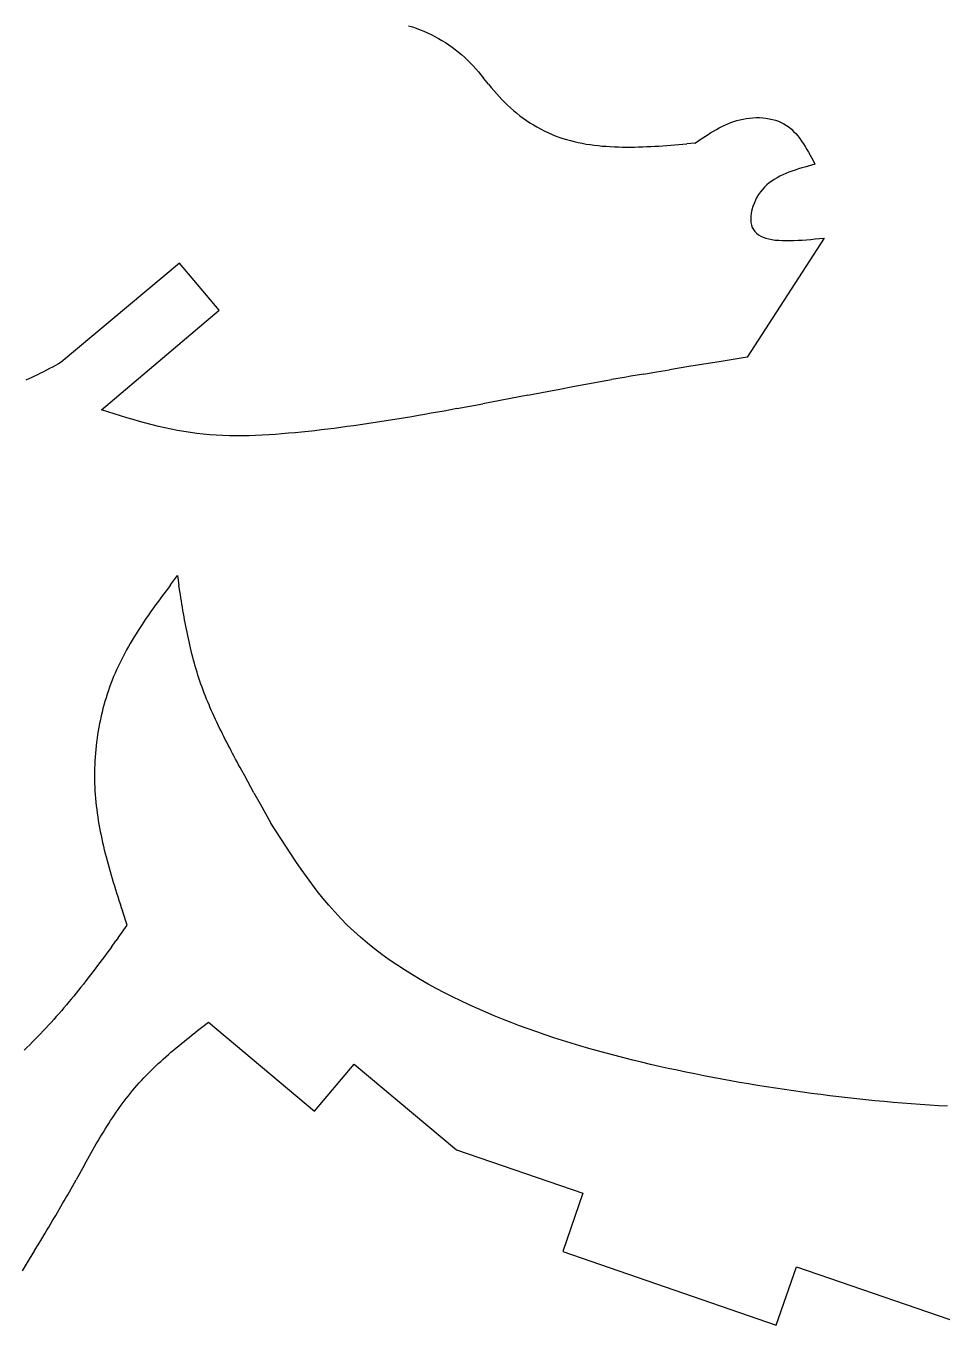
# Model space of a CAD drawing. Extents: x -3475 to 3475, y -2114 to 2114.
# Drawn here: x 2620 to 3049, y -2018 to -1409 of the extents above; entities that cross this region are included whole.
import ezdxf

# ---------------------------------------------------------------- set-up
doc = ezdxf.new("R2010")
doc.units = 0
doc.header["$MEASUREMENT"] = 0
doc.layers.get('0').update_dxf_attribs({"linetype": 'CONTINUOUS'})

msp = doc.modelspace()

# ---------------------------------------------------------------- linework, layer by layer
for p, q in [((2799.08, -1408.76), (2800.87, -1409.34)), ((2800.87, -1409.34), (2802.65, -1409.97)), ((2802.65, -1409.97), (2804.42, -1410.64)), ((2804.42, -1410.64), (2806.17, -1411.36)), ((2806.17, -1411.36), (2807.91, -1412.13)), ((2807.91, -1412.13), (2809.62, -1412.94)), ((2809.62, -1412.94), (2811.32, -1413.8)), ((2811.32, -1413.8), (2812.99, -1414.71)), ((2812.99, -1414.71), (2814.64, -1415.67)), ((2814.64, -1415.67), (2816.26, -1416.66)), ((2816.26, -1416.66), (2817.85, -1417.71)), ((2817.85, -1417.71), (2819.4, -1418.79)), ((2819.4, -1418.79), (2820.93, -1419.92)), ((2820.93, -1419.92), (2822.41, -1421.1)), ((2822.41, -1421.1), (2823.86, -1422.31)), ((2823.86, -1422.31), (2825.26, -1423.57)), ((2825.26, -1423.57), (2826.62, -1424.87)), ((2826.62, -1424.87), (2827.94, -1426.21)), ((2827.94, -1426.21), (2829.23, -1427.58)), ((2829.23, -1427.58), (2830.48, -1428.98)), ((2830.48, -1428.98), (2831.71, -1430.4)), ((2831.71, -1430.4), (2832.92, -1431.84)), ((2832.92, -1431.84), (2834.12, -1433.29)), ((2836.51, -1436.2), (2834.12, -1433.29)), ((2836.51, -1436.2), (2837.71, -1437.66)), ((2837.71, -1437.66), (2838.93, -1439.1)), ((2838.93, -1439.1), (2840.16, -1440.53)), ((2840.16, -1440.53), (2841.42, -1441.94)), ((2841.42, -1441.94), (2842.72, -1443.32)), ((2842.72, -1443.32), (2844.05, -1444.67)), ((2844.05, -1444.67), (2845.41, -1445.99)), ((2845.41, -1445.99), (2846.81, -1447.28)), ((2846.81, -1447.28), (2848.24, -1448.53)), ((2848.24, -1448.53), (2849.71, -1449.74)), ((2849.71, -1449.74), (2851.21, -1450.92)), ((2851.21, -1450.92), (2852.74, -1452.06)), ((2852.74, -1452.06), (2854.29, -1453.15)), ((2854.29, -1453.15), (2855.88, -1454.2)), ((2855.88, -1454.2), (2857.49, -1455.21)), ((2857.49, -1455.21), (2859.13, -1456.18)), ((2859.13, -1456.18), (2860.79, -1457.09)), ((2944.5, -1456.63), (2945.82, -1455.95)), ((2945.82, -1455.95), (2947.16, -1455.31)), ((2947.16, -1455.31), (2948.52, -1454.72)), ((2948.52, -1454.72), (2949.91, -1454.16)), ((2949.91, -1454.16), (2951.31, -1453.66)), ((2951.31, -1453.66), (2952.74, -1453.21)), ((2952.74, -1453.21), (2954.2, -1452.82)), ((2954.2, -1452.82), (2955.68, -1452.49)), ((2955.68, -1452.49), (2957.19, -1452.22)), ((2957.19, -1452.22), (2958.72, -1452.02)), ((2958.72, -1452.02), (2960.26, -1451.89)), ((2960.26, -1451.89), (2961.81, -1451.82)), ((2961.81, -1451.82), (2963.36, -1451.83)), ((2963.36, -1451.83), (2964.9, -1451.92)), ((2964.9, -1451.92), (2966.43, -1452.08)), ((2966.43, -1452.08), (2967.93, -1452.32)), ((2967.93, -1452.32), (2969.4, -1452.64)), ((2969.4, -1452.64), (2970.84, -1453.04)), ((2970.84, -1453.04), (2972.23, -1453.52)), ((2972.23, -1453.52), (2973.57, -1454.1)), ((2973.57, -1454.1), (2974.84, -1454.76)), ((2974.84, -1454.76), (2976.06, -1455.51)), ((2976.06, -1455.51), (2977.22, -1456.34)), ((2977.22, -1456.34), (2978.32, -1457.25)), ((2860.79, -1457.09), (2862.48, -1457.96)), ((2862.48, -1457.96), (2864.18, -1458.78)), ((2864.18, -1458.78), (2865.91, -1459.55)), ((2865.91, -1459.55), (2867.66, -1460.27)), ((2867.66, -1460.27), (2869.42, -1460.93)), ((2869.42, -1460.93), (2871.21, -1461.54)), ((2871.21, -1461.54), (2873.01, -1462.1)), ((2873.01, -1462.1), (2874.82, -1462.6)), ((2934.32, -1462.95), (2935.57, -1462.11)), ((2935.57, -1462.11), (2936.82, -1461.27)), ((2936.82, -1461.27), (2938.07, -1460.45)), ((2938.07, -1460.45), (2939.34, -1459.64)), ((2939.34, -1459.64), (2940.61, -1458.85)), ((2940.61, -1458.85), (2941.89, -1458.08)), ((2941.89, -1458.08), (2943.19, -1457.34)), ((2943.19, -1457.34), (2944.5, -1456.63)), ((2978.32, -1457.25), (2979.37, -1458.24)), ((2979.37, -1458.24), (2980.37, -1459.29)), ((2980.37, -1459.29), (2981.33, -1460.4)), ((2981.33, -1460.4), (2982.25, -1461.56)), ((2982.25, -1461.56), (2983.13, -1462.78)), ((2874.82, -1462.6), (2876.65, -1463.06)), ((2876.65, -1463.06), (2878.49, -1463.48)), ((2878.49, -1463.48), (2880.34, -1463.85)), ((2880.34, -1463.85), (2882.2, -1464.18)), ((2882.2, -1464.18), (2884.07, -1464.47)), ((2884.07, -1464.47), (2885.95, -1464.72)), ((2885.95, -1464.72), (2887.83, -1464.93)), ((2887.83, -1464.93), (2889.72, -1465.11)), ((2889.72, -1465.11), (2891.62, -1465.26)), ((2891.62, -1465.26), (2893.52, -1465.38)), ((2893.52, -1465.38), (2895.41, -1465.47)), ((2895.41, -1465.47), (2897.31, -1465.54)), ((2897.31, -1465.54), (2899.21, -1465.58)), ((2899.21, -1465.58), (2901.11, -1465.6)), ((2901.11, -1465.6), (2903.01, -1465.6)), ((2903.01, -1465.6), (2904.9, -1465.58)), ((2904.9, -1465.58), (2906.79, -1465.54)), ((2906.79, -1465.54), (2908.68, -1465.48)), ((2908.68, -1465.48), (2910.56, -1465.41)), ((2910.56, -1465.41), (2912.44, -1465.33)), ((2912.44, -1465.33), (2914.33, -1465.23)), ((2914.33, -1465.23), (2916.21, -1465.12)), ((2916.21, -1465.12), (2918.08, -1465)), ((2918.08, -1465), (2919.96, -1464.87)), ((2919.96, -1464.87), (2921.84, -1464.73)), ((2921.84, -1464.73), (2923.71, -1464.59)), ((2923.71, -1464.59), (2925.58, -1464.44)), ((2925.58, -1464.44), (2927.46, -1464.28)), ((2927.46, -1464.28), (2929.33, -1464.12)), ((2933.07, -1463.8), (2929.33, -1464.12)), ((2933.07, -1463.8), (2934.32, -1462.95)), ((2983.13, -1462.78), (2983.98, -1464.04)), ((2983.98, -1464.04), (2984.8, -1465.34)), ((2984.8, -1465.34), (2985.6, -1466.67)), ((2985.6, -1466.67), (2986.38, -1468.03)), ((2986.38, -1468.03), (2987.15, -1469.42)), ((2986.25, -1474.51), (2984.69, -1474.95)), ((2987.81, -1474.07), (2986.25, -1474.51)), ((2987.15, -1469.42), (2987.9, -1470.82)), ((2989.38, -1473.64), (2987.81, -1474.07)), ((2987.9, -1470.82), (2988.64, -1472.23)), ((2988.64, -1472.23), (2989.38, -1473.64)), ((2970.33, -1480.74), (2969.1, -1481.55)), ((2971.61, -1479.99), (2970.33, -1480.74)), ((2972.93, -1479.28), (2971.61, -1479.99)), ((2974.3, -1478.63), (2972.93, -1479.28)), ((2975.7, -1478.01), (2974.3, -1478.63)), ((2977.14, -1477.43), (2975.7, -1478.01)), ((2978.6, -1476.88), (2977.14, -1477.43)), ((2980.09, -1476.37), (2978.6, -1476.88)), ((2981.61, -1475.87), (2980.09, -1476.37)), ((2983.14, -1475.4), (2981.61, -1475.87)), ((2984.69, -1474.95), (2983.14, -1475.4)), ((2963.8, -1486.56), (2962.94, -1487.79)), ((2964.73, -1485.42), (2963.8, -1486.56)), ((2965.73, -1484.35), (2964.73, -1485.42)), ((2966.79, -1483.35), (2965.73, -1484.35)), ((2967.92, -1482.42), (2966.79, -1483.35)), ((2969.1, -1481.55), (2967.92, -1482.42)), ((2960.82, -1491.96), (2960.29, -1493.47)), ((2961.44, -1490.49), (2960.82, -1491.96)), ((2962.15, -1489.1), (2961.44, -1490.49)), ((2962.94, -1487.79), (2962.15, -1489.1)), ((2959.36, -1498.05), (2959.3, -1499.49)), ((2959.55, -1496.54), (2959.36, -1498.05)), ((2959.86, -1495.01), (2959.55, -1496.54)), ((2960.29, -1493.47), (2959.86, -1495.01)), ((2959.3, -1499.49), (2959.38, -1500.86)), ((2959.38, -1500.86), (2959.6, -1502.12)), ((2959.6, -1502.12), (2959.99, -1503.26)), ((2959.99, -1503.26), (2960.51, -1504.29)), ((2960.51, -1504.29), (2961.18, -1505.2)), ((2993.62, -1508.26), (2957.59, -1564.08)), ((2961.18, -1505.2), (2961.98, -1506.01)), ((2961.98, -1506.01), (2962.91, -1506.71)), ((2962.91, -1506.71), (2963.95, -1507.33)), ((2963.95, -1507.33), (2965.11, -1507.85)), ((2965.11, -1507.85), (2966.38, -1508.28)), ((2966.38, -1508.28), (2967.75, -1508.64)), ((2967.75, -1508.64), (2969.2, -1508.92)), ((2969.2, -1508.92), (2970.75, -1509.14)), ((2970.75, -1509.14), (2972.37, -1509.29)), ((2972.37, -1509.29), (2974.07, -1509.38)), ((2974.07, -1509.38), (2975.84, -1509.42)), ((2975.84, -1509.42), (2977.66, -1509.41)), ((2977.66, -1509.41), (2979.54, -1509.36)), ((2979.54, -1509.36), (2981.46, -1509.27)), ((2981.46, -1509.27), (2983.43, -1509.15)), ((2983.43, -1509.15), (2985.43, -1509)), ((2985.43, -1509), (2987.45, -1508.84)), ((2987.45, -1508.84), (2989.5, -1508.65)), ((2989.5, -1508.65), (2991.55, -1508.46)), ((2991.55, -1508.46), (2993.62, -1508.26)), ((2691.78, -1519.92), (2636.39, -1566.39)), ((2710.33, -1542.01), (2691.78, -1519.92)), ((2655.23, -1588.75), (2710.33, -1542.01)), ((2945.48, -1566), (2930.34, -1568.42)), ((2957.59, -1564.08), (2945.48, -1566)), ((2626.69, -1571.54), (2625.3, -1572.23)), ((2628.08, -1570.84), (2626.69, -1571.54)), ((2629.47, -1570.12), (2628.08, -1570.84)), ((2630.85, -1569.39), (2629.47, -1570.12)), ((2632.24, -1568.65), (2630.85, -1569.39)), ((2633.63, -1567.9), (2632.24, -1568.65)), ((2635.01, -1567.15), (2633.63, -1567.9)), ((2636.39, -1566.39), (2635.01, -1567.15)), ((2909.16, -1571.92), (2906.14, -1572.44)), ((2909.16, -1571.92), (2915.21, -1570.9)), ((2915.21, -1570.9), (2921.26, -1569.9)), ((2930.34, -1568.42), (2921.26, -1569.9)), ((2621.13, -1574.14), (2619.73, -1574.73)), ((2622.52, -1573.53), (2621.13, -1574.14)), ((2623.91, -1572.89), (2622.52, -1573.53)), ((2625.3, -1572.23), (2623.91, -1572.89)), ((2869.92, -1578.95), (2875.95, -1577.83)), ((2875.95, -1577.83), (2881.98, -1576.72)), ((2881.98, -1576.72), (2888.02, -1575.62)), ((2888.02, -1575.62), (2894.05, -1574.54)), ((2897.07, -1574.01), (2894.05, -1574.54)), ((2900.09, -1573.48), (2897.07, -1574.01)), ((2903.11, -1572.96), (2900.09, -1573.48)), ((2906.14, -1572.44), (2903.11, -1572.96)), ((2854.85, -1581.8), (2833.77, -1585.85)), ((2854.85, -1581.8), (2863.89, -1580.08)), ((2863.89, -1580.08), (2869.92, -1578.95)), ((2658.18, -1589.67), (2655.23, -1588.75)), ((2661.13, -1590.58), (2658.18, -1589.67)), ((2809.65, -1590.32), (2806.64, -1590.86)), ((2812.67, -1589.78), (2809.65, -1590.32)), ((2815.68, -1589.24), (2812.67, -1589.78)), ((2818.7, -1588.68), (2815.68, -1589.24)), ((2821.71, -1588.12), (2818.7, -1588.68)), ((2821.71, -1588.12), (2827.74, -1586.99)), ((2827.74, -1586.99), (2833.77, -1585.85)), ((2664.08, -1591.49), (2661.13, -1590.58)), ((2667.03, -1592.38), (2664.08, -1591.49)), ((2669.99, -1593.24), (2667.03, -1592.38)), ((2672.95, -1594.09), (2669.99, -1593.24)), ((2675.91, -1594.9), (2672.95, -1594.09)), ((2678.88, -1595.68), (2675.91, -1594.9)), ((2681.86, -1596.42), (2678.88, -1595.68)), ((2684.84, -1597.12), (2681.86, -1596.42)), ((2770.33, -1596.56), (2767.29, -1596.97)), ((2773.37, -1596.15), (2770.33, -1596.56)), ((2776.41, -1595.72), (2773.37, -1596.15)), ((2779.44, -1595.28), (2776.41, -1595.72)), ((2782.47, -1594.83), (2779.44, -1595.28)), ((2785.5, -1594.36), (2782.47, -1594.83)), ((2788.52, -1593.89), (2785.5, -1594.36)), ((2791.54, -1593.41), (2788.52, -1593.89)), ((2794.57, -1592.92), (2791.54, -1593.41)), ((2797.59, -1592.41), (2794.57, -1592.92)), ((2800.6, -1591.9), (2797.59, -1592.41)), ((2803.62, -1591.38), (2800.6, -1591.9)), ((2806.64, -1590.86), (2803.62, -1591.38)), ((2687.83, -1597.77), (2684.84, -1597.12)), ((2690.82, -1598.36), (2687.83, -1597.77)), ((2693.83, -1598.89), (2690.82, -1598.36)), ((2696.84, -1599.36), (2693.83, -1598.89)), ((2699.87, -1599.77), (2696.84, -1599.36)), ((2702.9, -1600.1), (2699.87, -1599.77)), ((2705.94, -1600.37), (2702.9, -1600.1)), ((2708.99, -1600.57), (2705.94, -1600.37)), ((2712.05, -1600.72), (2708.99, -1600.57)), ((2715.11, -1600.81), (2712.05, -1600.72)), ((2718.18, -1600.85), (2715.11, -1600.81)), ((2721.25, -1600.84), (2718.18, -1600.85)), ((2724.33, -1600.79), (2721.25, -1600.84)), ((2727.41, -1600.69), (2724.33, -1600.79)), ((2730.49, -1600.56), (2727.41, -1600.69)), ((2733.57, -1600.38), (2730.49, -1600.56)), ((2736.65, -1600.18), (2733.57, -1600.38)), ((2739.73, -1599.95), (2736.65, -1600.18)), ((2742.81, -1599.69), (2739.73, -1599.95)), ((2745.88, -1599.4), (2742.81, -1599.69)), ((2748.95, -1599.1), (2745.88, -1599.4)), ((2752.02, -1598.78), (2748.95, -1599.1)), ((2755.08, -1598.45), (2752.02, -1598.78)), ((2758.14, -1598.1), (2755.08, -1598.45)), ((2761.19, -1597.73), (2758.14, -1598.1)), ((2764.24, -1597.36), (2761.19, -1597.73)), ((2767.29, -1596.97), (2764.24, -1597.36)), ((2687.6, -1670.59), (2690.8, -1666.36)), ((2690.8, -1666.36), (2691.48, -1670.8)), ((2684.42, -1674.82), (2683.37, -1676.24)), ((2685.48, -1673.41), (2684.42, -1674.82)), ((2686.54, -1672), (2685.48, -1673.41)), ((2687.6, -1670.59), (2686.54, -1672)), ((2691.94, -1673.76), (2691.48, -1670.8)), ((2692.18, -1675.24), (2691.94, -1673.76)), ((2692.41, -1676.72), (2692.18, -1675.24)), ((2680.25, -1680.51), (2679.22, -1681.94)), ((2681.28, -1679.08), (2680.25, -1680.51)), ((2682.32, -1677.66), (2681.28, -1679.08)), ((2683.37, -1676.24), (2682.32, -1677.66)), ((2692.65, -1678.2), (2692.41, -1676.72)), ((2692.89, -1679.67), (2692.65, -1678.2)), ((2693.14, -1681.15), (2692.89, -1679.67)), ((2693.39, -1682.62), (2693.14, -1681.15)), ((2675.22, -1687.71), (2674.24, -1689.16)), ((2676.2, -1686.26), (2675.22, -1687.71)), ((2677.2, -1684.81), (2676.2, -1686.26)), ((2678.21, -1683.37), (2677.2, -1684.81)), ((2679.22, -1681.94), (2678.21, -1683.37)), ((2693.64, -1684.1), (2693.39, -1682.62)), ((2693.9, -1685.57), (2693.64, -1684.1)), ((2694.17, -1687.03), (2693.9, -1685.57)), ((2694.44, -1688.5), (2694.17, -1687.03)), ((2671.4, -1693.58), (2670.48, -1695.06)), ((2672.33, -1692.1), (2671.4, -1693.58)), ((2673.28, -1690.63), (2672.33, -1692.1)), ((2674.24, -1689.16), (2673.28, -1690.63)), ((2694.72, -1689.97), (2694.44, -1688.5)), ((2695.01, -1691.43), (2694.72, -1689.97)), ((2695.3, -1692.89), (2695.01, -1691.43)), ((2695.6, -1694.35), (2695.3, -1692.89)), ((2667.82, -1699.57), (2666.97, -1701.09)), ((2668.69, -1698.06), (2667.82, -1699.57)), ((2669.58, -1696.56), (2668.69, -1698.06)), ((2670.48, -1695.06), (2669.58, -1696.56)), ((2695.91, -1695.8), (2695.6, -1694.35)), ((2696.22, -1697.25), (2695.91, -1695.8)), ((2696.55, -1698.7), (2696.22, -1697.25)), ((2696.89, -1700.15), (2696.55, -1698.7)), ((2697.23, -1701.59), (2696.89, -1700.15)), ((2664.53, -1705.72), (2663.76, -1707.28)), ((2665.32, -1704.16), (2664.53, -1705.72)), ((2666.14, -1702.62), (2665.32, -1704.16)), ((2666.97, -1701.09), (2666.14, -1702.62)), ((2697.59, -1703.03), (2697.23, -1701.59)), ((2697.96, -1704.47), (2697.59, -1703.03)), ((2698.33, -1705.9), (2697.96, -1704.47)), ((2698.72, -1707.33), (2698.33, -1705.9)), ((2661.58, -1712.04), (2660.9, -1713.65)), ((2662.28, -1710.44), (2661.58, -1712.04)), ((2663.01, -1708.86), (2662.28, -1710.44)), ((2663.76, -1707.28), (2663.01, -1708.86)), ((2699.12, -1708.76), (2698.72, -1707.33)), ((2699.54, -1710.18), (2699.12, -1708.76)), ((2699.97, -1711.6), (2699.54, -1710.18)), ((2700.41, -1713.01), (2699.97, -1711.6)), ((2659.62, -1716.91), (2659.02, -1718.56)), ((2660.25, -1715.28), (2659.62, -1716.91)), ((2660.9, -1713.65), (2660.25, -1715.28)), ((2700.86, -1714.42), (2700.41, -1713.01)), ((2701.33, -1715.83), (2700.86, -1714.42)), ((2701.81, -1717.23), (2701.33, -1715.83)), ((2702.31, -1718.62), (2701.81, -1717.23)), ((2657.35, -1723.57), (2656.84, -1725.26)), ((2657.88, -1721.89), (2657.35, -1723.57)), ((2658.44, -1720.22), (2657.88, -1721.89)), ((2659.02, -1718.56), (2658.44, -1720.22)), ((2702.82, -1720.01), (2702.31, -1718.62)), ((2703.35, -1721.4), (2702.82, -1720.01)), ((2703.89, -1722.78), (2703.35, -1721.4)), ((2704.44, -1724.16), (2703.89, -1722.78)), ((2705, -1725.53), (2704.44, -1724.16)), ((2655.48, -1730.37), (2655.07, -1732.09)), ((2655.91, -1728.66), (2655.48, -1730.37)), ((2656.36, -1726.96), (2655.91, -1728.66)), ((2656.84, -1725.26), (2656.36, -1726.96)), ((2705.58, -1726.9), (2705, -1725.53)), ((2706.16, -1728.27), (2705.58, -1726.9)), ((2706.76, -1729.63), (2706.16, -1728.27)), ((2707.37, -1730.99), (2706.76, -1729.63)), ((2654.33, -1735.55), (2654, -1737.29)), ((2654.69, -1733.82), (2654.33, -1735.55)), ((2655.07, -1732.09), (2654.69, -1733.82)), ((2707.98, -1732.34), (2707.37, -1730.99)), ((2708.61, -1733.7), (2707.98, -1732.34)), ((2709.24, -1735.04), (2708.61, -1733.7)), ((2709.88, -1736.39), (2709.24, -1735.04)), ((2710.53, -1737.73), (2709.88, -1736.39)), ((2653.15, -1742.54), (2652.92, -1744.29)), ((2653.41, -1740.78), (2653.15, -1742.54)), ((2653.69, -1739.04), (2653.41, -1740.78)), ((2654, -1737.29), (2653.69, -1739.04)), ((2711.19, -1739.07), (2710.53, -1737.73)), ((2711.85, -1740.41), (2711.19, -1739.07)), ((2712.52, -1741.74), (2711.85, -1740.41)), ((2713.2, -1743.07), (2712.52, -1741.74)), ((2652.53, -1747.81), (2652.37, -1749.57)), ((2652.71, -1746.05), (2652.53, -1747.81)), ((2652.92, -1744.29), (2652.71, -1746.05)), ((2713.88, -1744.4), (2713.2, -1743.07)), ((2714.57, -1745.73), (2713.88, -1744.4)), ((2715.26, -1747.05), (2714.57, -1745.73)), ((2715.95, -1748.37), (2715.26, -1747.05)), ((2716.65, -1749.69), (2715.95, -1748.37)), ((2652.04, -1754.87), (2651.98, -1756.63)), ((2652.13, -1753.1), (2652.04, -1754.87)), ((2652.23, -1751.34), (2652.13, -1753.1)), ((2652.37, -1749.57), (2652.23, -1751.34)), ((2717.35, -1751.01), (2716.65, -1749.69)), ((2718.05, -1752.33), (2717.35, -1751.01)), ((2718.75, -1753.64), (2718.05, -1752.33)), ((2719.46, -1754.96), (2718.75, -1753.64)), ((2720.17, -1756.27), (2719.46, -1754.96)), ((2651.95, -1758.39), (2651.94, -1760.16)), ((2651.94, -1760.16), (2651.96, -1761.92)), ((2651.98, -1756.63), (2651.95, -1758.39)), ((2720.88, -1757.58), (2720.17, -1756.27)), ((2722.3, -1760.19), (2720.88, -1757.58)), ((2723.73, -1762.8), (2722.3, -1760.19)), ((2651.96, -1761.92), (2652, -1763.67)), ((2652, -1763.67), (2652.06, -1765.43)), ((2652.06, -1765.43), (2652.16, -1767.18)), ((2652.16, -1767.18), (2652.27, -1768.93)), ((2725.17, -1765.41), (2723.73, -1762.8)), ((2726.61, -1768.01), (2725.17, -1765.41)), ((2652.27, -1768.93), (2652.41, -1770.67)), ((2652.41, -1770.67), (2652.57, -1772.41)), ((2652.57, -1772.41), (2652.76, -1774.14)), ((2726.61, -1768.01), (2729.5, -1773.2)), ((2729.5, -1773.2), (2734.57, -1782.28)), ((2652.76, -1774.14), (2652.97, -1775.88)), ((2652.97, -1775.88), (2653.2, -1777.61)), ((2653.2, -1777.61), (2653.45, -1779.33)), ((2653.45, -1779.33), (2653.72, -1781.05)), ((2653.72, -1781.05), (2654.01, -1782.77)), ((2654.01, -1782.77), (2654.32, -1784.49)), ((2654.32, -1784.49), (2654.65, -1786.2)), ((2736.89, -1785.91), (2734.57, -1782.28)), ((2654.65, -1786.2), (2654.99, -1787.92)), ((2654.99, -1787.92), (2655.35, -1789.62)), ((2655.35, -1789.62), (2655.73, -1791.33)), ((2655.73, -1791.33), (2656.12, -1793.03)), ((2739.21, -1789.53), (2736.89, -1785.91)), ((2741.55, -1793.14), (2739.21, -1789.53)), ((2656.12, -1793.03), (2656.53, -1794.73)), ((2656.53, -1794.73), (2656.95, -1796.43)), ((2656.95, -1796.43), (2657.38, -1798.13)), ((2743.9, -1796.73), (2741.55, -1793.14)), ((2746.29, -1800.29), (2743.9, -1796.73)), ((2657.38, -1798.13), (2657.83, -1799.82)), ((2657.83, -1799.82), (2658.29, -1801.52)), ((2658.29, -1801.52), (2658.76, -1803.21)), ((2658.76, -1803.21), (2659.24, -1804.9)), ((2748.72, -1803.82), (2746.29, -1800.29)), ((2659.24, -1804.9), (2659.74, -1806.58)), ((2659.74, -1806.58), (2660.24, -1808.27)), ((2660.24, -1808.27), (2660.75, -1809.95)), ((2751.19, -1807.31), (2748.72, -1803.82)), ((2753.71, -1810.75), (2751.19, -1807.31)), ((2660.75, -1809.95), (2661.26, -1811.64)), ((2661.26, -1811.64), (2661.79, -1813.32)), ((2661.79, -1813.32), (2662.32, -1815)), ((2662.32, -1815), (2662.86, -1816.68)), ((2756.28, -1814.13), (2753.71, -1810.75)), ((2758.93, -1817.45), (2756.28, -1814.13)), ((2662.86, -1816.68), (2663.4, -1818.36)), ((2663.4, -1818.36), (2663.95, -1820.04)), ((2663.95, -1820.04), (2664.5, -1821.72)), ((2664.5, -1821.72), (2665.06, -1823.4)), ((2761.65, -1820.71), (2758.93, -1817.45)), ((2764.45, -1823.89), (2761.65, -1820.71)), ((2667.3, -1830.1), (2665.06, -1823.4)), ((2767.33, -1826.99), (2764.45, -1823.89)), ((2770.32, -1830), (2767.33, -1826.99)), ((2663.04, -1835.95), (2667.3, -1830.1)), ((2773.39, -1832.92), (2770.32, -1830)), ((2776.56, -1835.75), (2773.39, -1832.92)), ((2659.83, -1840.33), (2661.97, -1837.42)), ((2663.04, -1835.95), (2661.97, -1837.42)), ((2779.81, -1838.5), (2776.56, -1835.75)), ((2783.14, -1841.16), (2779.81, -1838.5)), ((2655.53, -1846.15), (2654.44, -1847.59)), ((2656.61, -1844.7), (2655.53, -1846.15)), ((2657.69, -1843.24), (2656.61, -1844.7)), ((2658.76, -1841.79), (2657.69, -1843.24)), ((2659.83, -1840.33), (2658.76, -1841.79)), ((2786.55, -1843.74), (2783.14, -1841.16)), ((2790.02, -1846.24), (2786.55, -1843.74)), ((2793.56, -1848.67), (2790.02, -1846.24)), ((2651.17, -1851.92), (2650.07, -1853.35)), ((2652.27, -1850.48), (2651.17, -1851.92)), ((2653.36, -1849.04), (2652.27, -1850.48)), ((2654.44, -1847.59), (2653.36, -1849.04)), ((2797.15, -1851.02), (2793.56, -1848.67)), ((2800.8, -1853.3), (2797.15, -1851.02)), ((2646.74, -1857.63), (2645.62, -1859.05)), ((2647.86, -1856.21), (2646.74, -1857.63)), ((2648.97, -1854.78), (2647.86, -1856.21)), ((2650.07, -1853.35), (2648.97, -1854.78)), ((2804.49, -1855.5), (2800.8, -1853.3)), ((2808.23, -1857.64), (2804.49, -1855.5)), ((2812, -1859.71), (2808.23, -1857.64)), ((2641.08, -1864.67), (2639.93, -1866.06)), ((2642.23, -1863.27), (2641.08, -1864.67)), ((2643.37, -1861.87), (2642.23, -1863.27)), ((2644.5, -1860.46), (2643.37, -1861.87)), ((2645.62, -1859.05), (2644.5, -1860.46)), ((2815.81, -1861.72), (2812, -1859.71)), ((2819.64, -1863.67), (2815.81, -1861.72)), ((2823.49, -1865.55), (2819.64, -1863.67)), ((2636.43, -1870.2), (2635.25, -1871.56)), ((2637.61, -1868.82), (2636.43, -1870.2)), ((2638.77, -1867.45), (2637.61, -1868.82)), ((2639.93, -1866.06), (2638.77, -1867.45)), ((2827.36, -1867.38), (2823.49, -1865.55)), ((2831.26, -1869.15), (2827.36, -1867.38)), ((2835.17, -1870.86), (2831.26, -1869.15)), ((2631.65, -1875.62), (2630.43, -1876.95)), ((2632.86, -1874.27), (2631.65, -1875.62)), ((2634.06, -1872.92), (2632.86, -1874.27)), ((2635.25, -1871.56), (2634.06, -1872.92)), ((2702.74, -1877.47), (2705.28, -1875.48)), ((2705.28, -1875.48), (2755.03, -1917.24)), ((2839.11, -1872.53), (2835.17, -1870.86)), ((2843.06, -1874.14), (2839.11, -1872.53)), ((2847.03, -1875.7), (2843.06, -1874.14)), ((2851.02, -1877.21), (2847.03, -1875.7)), ((2625.46, -1882.21), (2624.19, -1883.51)), ((2626.71, -1880.91), (2625.46, -1882.21)), ((2627.96, -1879.6), (2626.71, -1880.91)), ((2629.2, -1878.28), (2627.96, -1879.6)), ((2630.43, -1876.95), (2629.2, -1878.28)), ((2695.17, -1883.48), (2696.42, -1882.47)), ((2696.42, -1882.47), (2697.68, -1881.47)), ((2697.68, -1881.47), (2698.94, -1880.47)), ((2698.94, -1880.47), (2700.2, -1879.47)), ((2700.2, -1879.47), (2702.74, -1877.47)), ((2855.02, -1878.68), (2851.02, -1877.21)), ((2859.03, -1880.1), (2855.02, -1878.68)), ((2863.07, -1881.48), (2859.03, -1880.1)), ((2867.11, -1882.82), (2863.07, -1881.48)), ((2871.17, -1884.12), (2867.11, -1882.82)), ((2620.32, -1887.33), (2619.01, -1888.59)), ((2621.62, -1886.07), (2620.32, -1887.33)), ((2622.91, -1884.79), (2621.62, -1886.07)), ((2624.19, -1883.51), (2622.91, -1884.79)), ((2687.76, -1889.63), (2688.98, -1888.59)), ((2688.98, -1888.59), (2690.21, -1887.56)), ((2690.21, -1887.56), (2691.44, -1886.53)), ((2691.44, -1886.53), (2692.67, -1885.51)), ((2692.67, -1885.51), (2693.92, -1884.49)), ((2693.92, -1884.49), (2695.17, -1883.48)), ((2875.24, -1885.38), (2871.17, -1884.12)), ((2879.32, -1886.6), (2875.24, -1885.38)), ((2883.41, -1887.8), (2879.32, -1886.6)), ((2887.51, -1888.96), (2883.41, -1887.8)), ((2891.62, -1890.08), (2887.51, -1888.96)), ((2680.65, -1896.03), (2681.81, -1894.94)), ((2681.81, -1894.94), (2682.98, -1893.86)), ((2682.98, -1893.86), (2684.16, -1892.79)), ((2684.16, -1892.79), (2685.35, -1891.73)), ((2685.35, -1891.73), (2686.55, -1890.67)), ((2686.55, -1890.67), (2687.76, -1889.63)), ((2755.03, -1917.24), (2773.58, -1895.14)), ((2773.58, -1895.14), (2821.5, -1935.32)), ((2895.73, -1891.18), (2891.62, -1890.08)), ((2899.86, -1892.25), (2895.73, -1891.18)), ((2903.99, -1893.29), (2899.86, -1892.25)), ((2908.13, -1894.29), (2903.99, -1893.29)), ((2912.28, -1895.27), (2908.13, -1894.29)), ((2675.04, -1901.63), (2676.13, -1900.48)), ((2676.13, -1900.48), (2677.24, -1899.35)), ((2677.24, -1899.35), (2678.37, -1898.23)), ((2678.37, -1898.23), (2679.5, -1897.12)), ((2679.5, -1897.12), (2680.65, -1896.03)), ((2916.44, -1896.23), (2912.28, -1895.27)), ((2920.6, -1897.15), (2916.44, -1896.23)), ((2924.77, -1898.05), (2920.6, -1897.15)), ((2928.94, -1898.93), (2924.77, -1898.05)), ((2933.12, -1899.78), (2928.94, -1898.93)), ((2937.31, -1900.61), (2933.12, -1899.78)), ((2941.5, -1901.41), (2937.31, -1900.61)), ((2669.78, -1907.53), (2670.8, -1906.32)), ((2670.8, -1906.32), (2671.84, -1905.13)), ((2671.84, -1905.13), (2672.89, -1903.95)), ((2672.89, -1903.95), (2673.96, -1902.78)), ((2673.96, -1902.78), (2675.04, -1901.63)), ((2945.69, -1902.19), (2941.5, -1901.41)), ((2949.89, -1902.95), (2945.69, -1902.19)), ((2954.09, -1903.69), (2949.89, -1902.95)), ((2958.3, -1904.41), (2954.09, -1903.69)), ((2962.51, -1905.11), (2958.3, -1904.41)), ((2966.72, -1905.79), (2962.51, -1905.11)), ((2970.93, -1906.45), (2966.72, -1905.79)), ((2975.15, -1907.09), (2970.93, -1906.45)), ((2979.37, -1907.71), (2975.15, -1907.09)), ((2664.92, -1913.77), (2665.86, -1912.5)), ((2665.86, -1912.5), (2666.82, -1911.24)), ((2666.82, -1911.24), (2667.79, -1909.99)), ((2667.79, -1909.99), (2668.78, -1908.76)), ((2668.78, -1908.76), (2669.78, -1907.53)), ((2983.59, -1908.31), (2979.37, -1907.71)), ((2987.82, -1908.89), (2983.59, -1908.31)), ((2992.05, -1909.45), (2987.82, -1908.89)), ((2996.28, -1909.98), (2992.05, -1909.45)), ((3000.51, -1910.5), (2996.28, -1909.98)), ((3004.74, -1910.99), (3000.51, -1910.5)), ((3008.98, -1911.46), (3004.74, -1910.99)), ((3013.22, -1911.91), (3008.98, -1911.46)), ((3017.46, -1912.34), (3013.22, -1911.91)), ((3021.7, -1912.74), (3017.46, -1912.34)), ((3025.95, -1913.12), (3021.7, -1912.74)), ((3030.19, -1913.48), (3025.95, -1913.12)), ((2660.37, -1920.28), (2661.26, -1918.96)), ((2661.26, -1918.96), (2662.16, -1917.65)), ((2662.16, -1917.65), (2663.06, -1916.35)), ((2663.06, -1916.35), (2663.98, -1915.05)), ((2663.98, -1915.05), (2664.92, -1913.77)), ((3034.44, -1913.82), (3030.19, -1913.48)), ((3038.69, -1914.12), (3034.44, -1913.82)), ((3042.94, -1914.41), (3038.69, -1914.12)), ((3047.19, -1914.67), (3042.94, -1914.41)), ((3051.44, -1914.91), (3047.19, -1914.67)), ((2656.93, -1925.65), (2657.78, -1924.3)), ((2657.78, -1924.3), (2658.63, -1922.95)), ((2658.63, -1922.95), (2659.5, -1921.61)), ((2659.5, -1921.61), (2660.37, -1920.28)), ((2652.8, -1932.52), (2653.61, -1931.13)), ((2653.61, -1931.13), (2654.43, -1929.75)), ((2654.43, -1929.75), (2655.26, -1928.38)), ((2655.26, -1928.38), (2656.09, -1927.01)), ((2656.09, -1927.01), (2656.93, -1925.65)), ((2649.6, -1938.09), (2650.4, -1936.69)), ((2650.4, -1936.69), (2651.19, -1935.3)), ((2651.19, -1935.3), (2651.99, -1933.9)), ((2651.99, -1933.9), (2652.8, -1932.52)), ((2821.5, -1935.32), (2880.65, -1955.67)), ((2647.24, -1942.3), (2643.32, -1949.33)), ((2647.24, -1942.3), (2648.02, -1940.9)), ((2648.02, -1940.9), (2648.81, -1939.49)), ((2648.81, -1939.49), (2649.6, -1938.09)), ((2641.76, -1952.14), (2643.32, -1949.33)), ((2639.39, -1956.34), (2640.18, -1954.94)), ((2640.18, -1954.94), (2640.97, -1953.54)), ((2640.97, -1953.54), (2641.76, -1952.14)), ((2880.65, -1955.67), (2871.26, -1982.94)), ((2635.38, -1963.28), (2636.19, -1961.9)), ((2636.19, -1961.9), (2636.99, -1960.51)), ((2636.99, -1960.51), (2637.79, -1959.12)), ((2637.79, -1959.12), (2638.59, -1957.73)), ((2638.59, -1957.73), (2639.39, -1956.34)), ((2632.14, -1968.79), (2632.96, -1967.42)), ((2632.96, -1967.42), (2633.77, -1966.04)), ((2633.77, -1966.04), (2634.58, -1964.66)), ((2634.58, -1964.66), (2635.38, -1963.28)), ((2627.22, -1977.01), (2628.87, -1974.28)), ((2628.87, -1974.28), (2629.69, -1972.91)), ((2629.69, -1972.91), (2630.51, -1971.54)), ((2630.51, -1971.54), (2631.33, -1970.17)), ((2631.33, -1970.17), (2632.14, -1968.79)), ((2623.91, -1982.46), (2625.57, -1979.74)), ((2625.57, -1979.74), (2627.22, -1977.01)), ((2621.41, -1986.53), (2618.07, -1991.95)), ((2623.91, -1982.46), (2621.41, -1986.53)), ((2871.26, -1982.94), (2971.27, -2017.38)), ((2971.27, -2017.38), (2980.66, -1990.1)), ((2980.66, -1990.1), (3062.49, -2018.28))]:
    msp.add_line(p, q)

doc.saveas('drawing.dxf')
